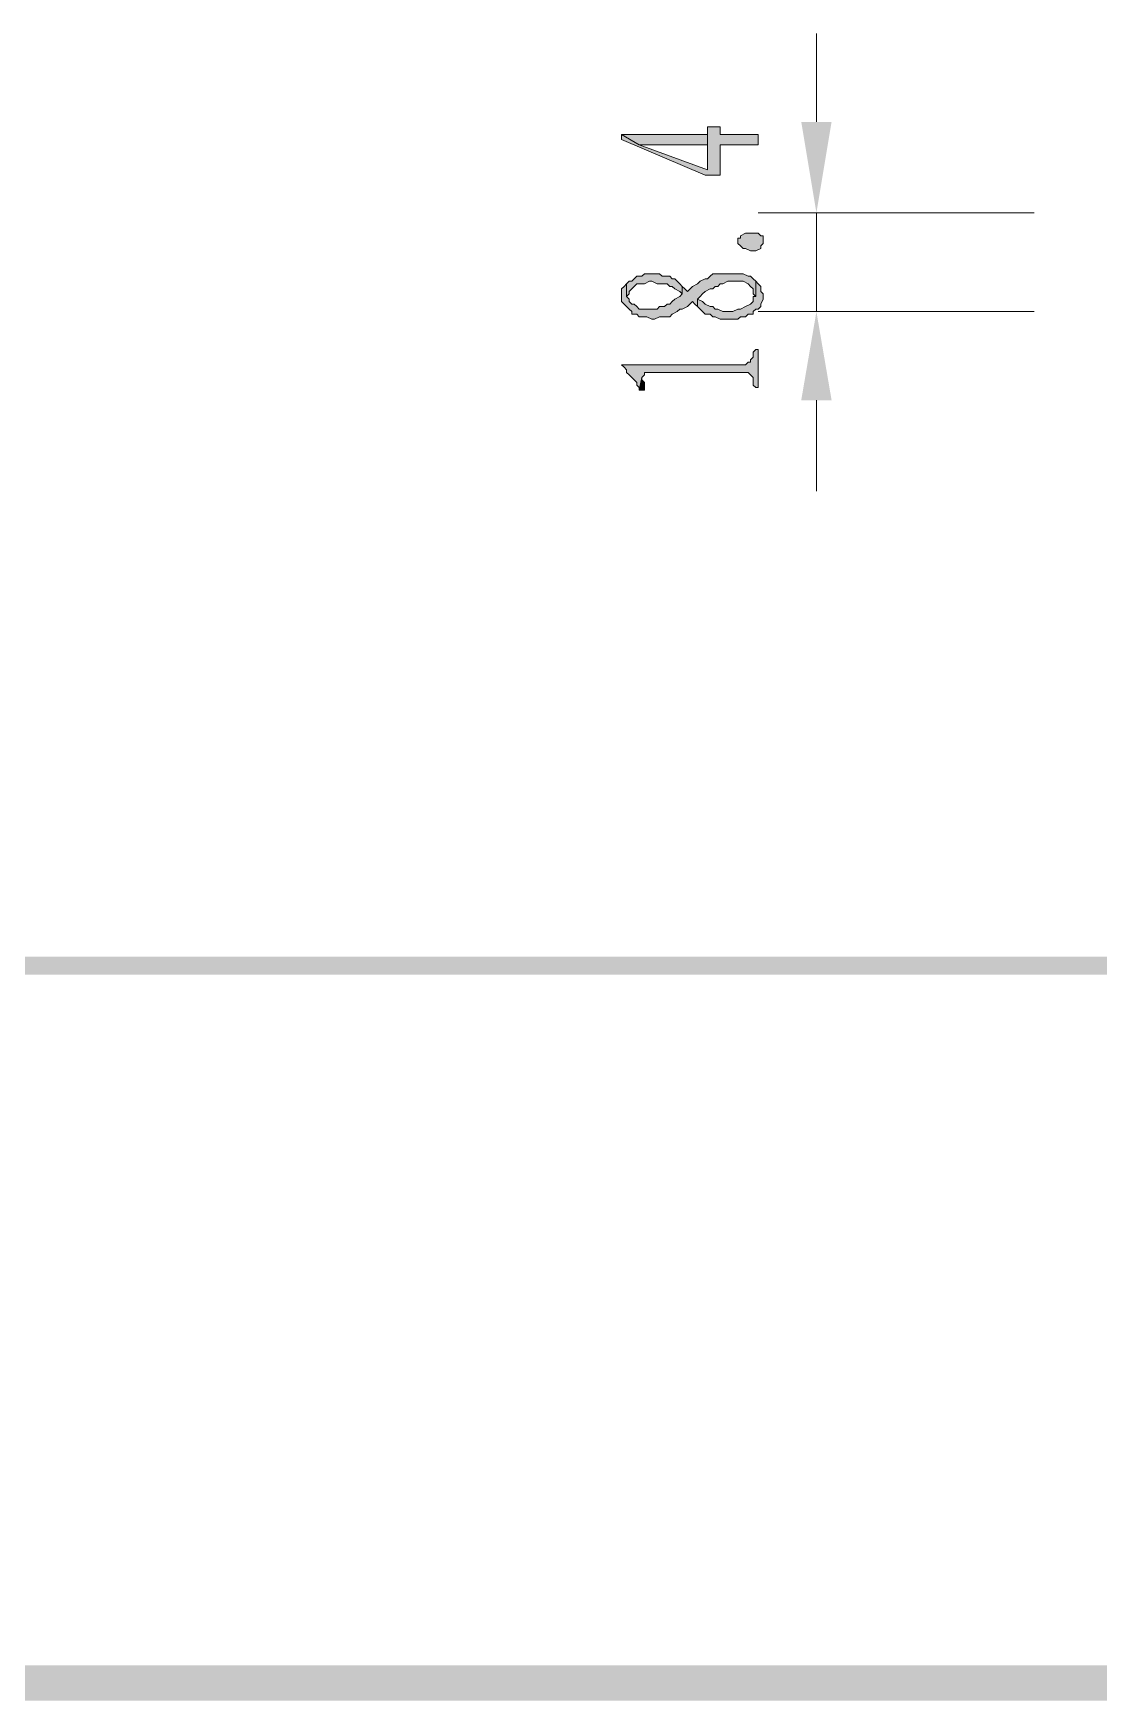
# Model space of a CAD drawing. Header units: millimetres. Extents: x 24 to 410, y 10 to 282.
# Drawn here: x 160.97 to 178.8, y 9.65 to 37.55 of the extents above; entities that cross this region are included whole.
import ezdxf

# ---------------------------------------------------------------- set-up
doc = ezdxf.new("R2010")
doc.units = ezdxf.units.MM

msp = doc.modelspace()

# ---------------------------------------------------------------- hatches: boundary and pattern name
h = msp.add_hatch(color=7)
h.dxf.hatch_style = 2
h.paths.add_polyline_path([(173.820667, 36.068), (174.328667, 36.068), (174.074667, 34.544)])
h = msp.add_hatch(color=7)
h.dxf.hatch_style = 2
h.paths.add_polyline_path([(170.815, 35.856333), (170.815, 35.771667), (172.212, 35.179), (172.466, 35.179), (172.466, 35.687), (173.101, 35.687), (173.101, 35.856333), (172.466, 35.856333), (172.466, 35.983333), (172.254333, 35.983333), (172.254333, 35.856333), (172.254333, 35.263667), (171.111333, 35.687)])
h = msp.add_hatch(color=7)
h.dxf.hatch_style = 2
h.paths.add_polyline_path([(170.815, 35.856333), (171.111333, 35.687), (172.254333, 35.687), (172.254333, 35.263667), (172.254333, 35.856333)])
h = msp.add_hatch(color=7)
h.dxf.hatch_style = 2
h.paths.add_polyline_path([(173.185667, 34.163), (173.185667, 34.036), (173.143333, 33.993667), (173.143333, 33.951333), (173.058667, 33.909), (172.974, 33.909), (172.889333, 33.951333), (172.847, 33.951333), (172.804667, 33.993667), (172.762333, 34.036), (172.762333, 34.120667), (172.804667, 34.120667), (172.804667, 34.163), (172.889333, 34.205333), (173.101, 34.205333), (173.143333, 34.163)])
h = msp.add_hatch(color=7)
h.dxf.hatch_style = 2
h.paths.add_polyline_path([(170.815, 33.189333), (170.815, 33.062333), (170.857333, 33.02), (170.899667, 32.977667), (170.942, 32.935333), (170.984333, 32.893), (170.984333, 32.850667), (171.069, 32.850667), (171.111333, 32.808333), (171.238333, 32.808333), (171.323, 32.766), (171.365333, 32.766), (171.45, 32.808333), (171.619333, 32.808333), (171.661667, 32.850667), (171.746333, 32.893), (171.788667, 32.935333), (171.831, 32.935333), (171.915667, 32.977667), (172.000333, 33.062333), (172.042667, 33.02), (172.085, 32.977667), (172.085, 33.104667), (172.127333, 33.147), (172.169667, 33.189333), (172.212, 33.231667), (172.296667, 33.274), (172.339, 33.274), (172.381333, 33.316333), (172.423667, 33.316333), (172.466, 33.358667), (172.508333, 33.358667), (172.593, 33.401), (172.847, 33.401), (172.931667, 33.358667), (172.974, 33.316333), (173.016333, 33.274), (173.016333, 33.189333), (173.058667, 33.147), (173.058667, 33.401), (173.016333, 33.443333), (172.974, 33.485667), (172.931667, 33.485667), (172.847, 33.528), (172.339, 33.528), (172.296667, 33.485667), (172.254333, 33.443333), (172.212, 33.443333), (172.127333, 33.401), (172.085, 33.358667), (172.000333, 33.316333), (171.915667, 33.231667), (171.873333, 33.274), (171.831, 33.316333), (171.831, 33.189333), (171.788667, 33.147), (171.704, 33.104667), (171.661667, 33.062333), (171.619333, 33.02), (171.577, 33.02), (171.534667, 32.977667), (171.45, 32.977667), (171.407667, 32.935333), (171.111333, 32.935333), (171.069, 32.977667), (171.026667, 33.02), (170.984333, 33.02), (170.942, 33.062333), (170.942, 33.104667), (170.899667, 33.147), (170.899667, 33.358667), (170.857333, 33.316333), (170.815, 33.274)])
h = msp.add_hatch(color=7)
h.dxf.hatch_style = 2
h.paths.add_polyline_path([(170.899667, 33.358667), (170.899667, 33.147), (170.942, 33.189333), (170.942, 33.231667), (170.984333, 33.274), (171.026667, 33.316333), (171.069, 33.358667), (171.196, 33.358667), (171.280667, 33.401), (171.323, 33.401), (171.407667, 33.358667), (171.577, 33.358667), (171.619333, 33.316333), (171.661667, 33.316333), (171.704, 33.274), (171.788667, 33.231667), (171.831, 33.189333), (171.831, 33.316333), (171.788667, 33.358667), (171.746333, 33.401), (171.704, 33.443333), (171.661667, 33.443333), (171.619333, 33.485667), (171.492333, 33.485667), (171.45, 33.528), (171.196, 33.528), (171.153667, 33.485667), (171.069, 33.485667), (171.026667, 33.443333), (170.984333, 33.401), (170.942, 33.401)])
h = msp.add_hatch(color=7)
h.dxf.hatch_style = 2
h.paths.add_polyline_path([(172.085, 32.977667), (172.127333, 32.935333), (172.169667, 32.893), (172.212, 32.850667), (172.296667, 32.850667), (172.339, 32.808333), (172.381333, 32.808333), (172.466, 32.766), (172.762333, 32.766), (172.804667, 32.808333), (172.889333, 32.808333), (172.931667, 32.850667), (173.016333, 32.850667), (173.016333, 32.893), (173.058667, 32.935333), (173.101, 32.935333), (173.143333, 32.977667), (173.143333, 33.02), (173.185667, 33.104667), (173.185667, 33.189333), (173.143333, 33.231667), (173.143333, 33.316333), (173.101, 33.358667), (173.058667, 33.401), (173.058667, 33.147), (173.016333, 33.147), (173.016333, 33.062333), (172.974, 33.02), (172.889333, 32.977667), (172.804667, 32.935333), (172.762333, 32.935333), (172.677667, 32.893), (172.508333, 32.893), (172.423667, 32.935333), (172.381333, 32.935333), (172.339, 32.977667), (172.296667, 32.977667), (172.212, 33.02), (172.169667, 33.062333), (172.085, 33.104667)])
h = msp.add_hatch(color=7)
h.dxf.hatch_style = 2
h.paths.add_polyline_path([(173.820667, 31.411333), (174.328667, 31.411333), (174.074667, 32.893)])
h = msp.add_hatch(color=7)
h.dxf.hatch_style = 2
h.paths.add_polyline_path([(170.815, 32.004), (170.857333, 31.961667), (170.899667, 31.919333), (170.899667, 31.877), (170.942, 31.834667), (170.984333, 31.792333), (171.026667, 31.75), (171.069, 31.707667), (171.069, 31.665333), (171.111333, 31.623), (171.111333, 31.580667), (171.153667, 31.792333), (171.196, 31.834667), (171.196, 31.877), (171.280667, 31.877), (172.931667, 31.877), (172.974, 31.834667), (173.016333, 31.792333), (173.016333, 31.665333), (173.058667, 31.623), (173.101, 31.623), (173.101, 32.258), (173.058667, 32.258), (173.016333, 32.215667), (173.016333, 32.131), (172.974, 32.088667), (172.974, 32.046333), (172.931667, 32.046333), (172.889333, 32.004)])
h = msp.add_hatch(color=7)
h.dxf.hatch_style = 2
h.paths.add_polyline_path([(171.111333, 31.580667), (171.196, 31.580667), (171.196, 31.623), (171.196, 31.707667), (171.153667, 31.75), (171.153667, 31.792333)])
h = msp.add_hatch(color=7)
h.dxf.hatch_style = 2
h.paths.add_polyline_path([(30.098965, 22.098), (30.098965, 21.801667), (410.082965, 22.098)])
h = msp.add_hatch(color=7)
h.dxf.hatch_style = 2
h.paths.add_polyline_path([(30.098965, 21.801667), (410.082965, 22.098), (410.082965, 21.801667)])
h = msp.add_hatch(color=7)
h.dxf.hatch_style = 2
h.paths.add_polyline_path([(30.395333, 10.244667), (29.802667, 9.652), (409.786667, 10.244667)])
h = msp.add_hatch(color=7)
h.dxf.hatch_style = 2
h.paths.add_polyline_path([(29.802667, 9.652), (409.786667, 10.244667), (410.379333, 9.652)])

# ---------------------------------------------------------------- linework, layer by layer
at = {"color": 7, "lineweight": 0}
for points in [[(174.074667, 36.068), (174.074667, 37.549667)], [(177.715333, 34.544), (173.101, 34.544)], [(174.074667, 34.544), (174.074667, 32.893)], [(177.715333, 32.893), (173.101, 32.893)], [(174.074667, 31.411333), (174.074667, 29.887333)]]:
    msp.add_lwpolyline(points, dxfattribs=at)
for points in [[(170.815, 35.856333), (170.815, 35.771667), (172.212, 35.179), (172.466, 35.179), (172.466, 35.687), (173.101, 35.687), (173.101, 35.856333), (172.466, 35.856333), (172.466, 35.983333), (172.254333, 35.983333), (172.254333, 35.856333), (172.254333, 35.263667), (171.111333, 35.687)], [(170.815, 35.856333), (171.111333, 35.687), (172.254333, 35.687), (172.254333, 35.263667), (172.254333, 35.856333)], [(173.185667, 34.163), (173.185667, 34.036), (173.143333, 33.993667), (173.143333, 33.951333), (173.058667, 33.909), (172.974, 33.909), (172.889333, 33.951333), (172.847, 33.951333), (172.804667, 33.993667), (172.762333, 34.036), (172.762333, 34.120667), (172.804667, 34.120667), (172.804667, 34.163), (172.889333, 34.205333), (173.101, 34.205333), (173.143333, 34.163)], [(170.815, 33.189333), (170.815, 33.062333), (170.857333, 33.02), (170.899667, 32.977667), (170.942, 32.935333), (170.984333, 32.893), (170.984333, 32.850667), (171.069, 32.850667), (171.111333, 32.808333), (171.238333, 32.808333), (171.323, 32.766), (171.365333, 32.766), (171.45, 32.808333), (171.619333, 32.808333), (171.661667, 32.850667), (171.746333, 32.893), (171.788667, 32.935333), (171.831, 32.935333), (171.915667, 32.977667), (172.000333, 33.062333), (172.042667, 33.02), (172.085, 32.977667), (172.085, 33.104667), (172.127333, 33.147), (172.169667, 33.189333), (172.212, 33.231667), (172.296667, 33.274), (172.339, 33.274), (172.381333, 33.316333), (172.423667, 33.316333), (172.466, 33.358667), (172.508333, 33.358667), (172.593, 33.401), (172.847, 33.401), (172.931667, 33.358667), (172.974, 33.316333), (173.016333, 33.274), (173.016333, 33.189333), (173.058667, 33.147), (173.058667, 33.401), (173.016333, 33.443333), (172.974, 33.485667), (172.931667, 33.485667), (172.847, 33.528), (172.339, 33.528), (172.296667, 33.485667), (172.254333, 33.443333), (172.212, 33.443333), (172.127333, 33.401), (172.085, 33.358667), (172.000333, 33.316333), (171.915667, 33.231667), (171.873333, 33.274), (171.831, 33.316333), (171.831, 33.189333), (171.788667, 33.147), (171.704, 33.104667), (171.661667, 33.062333), (171.619333, 33.02), (171.577, 33.02), (171.534667, 32.977667), (171.45, 32.977667), (171.407667, 32.935333), (171.111333, 32.935333), (171.069, 32.977667), (171.026667, 33.02), (170.984333, 33.02), (170.942, 33.062333), (170.942, 33.104667), (170.899667, 33.147), (170.899667, 33.358667), (170.857333, 33.316333), (170.815, 33.274)], [(170.899667, 33.358667), (170.899667, 33.147), (170.942, 33.189333), (170.942, 33.231667), (170.984333, 33.274), (171.026667, 33.316333), (171.069, 33.358667), (171.196, 33.358667), (171.280667, 33.401), (171.323, 33.401), (171.407667, 33.358667), (171.577, 33.358667), (171.619333, 33.316333), (171.661667, 33.316333), (171.704, 33.274), (171.788667, 33.231667), (171.831, 33.189333), (171.831, 33.316333), (171.788667, 33.358667), (171.746333, 33.401), (171.704, 33.443333), (171.661667, 33.443333), (171.619333, 33.485667), (171.492333, 33.485667), (171.45, 33.528), (171.196, 33.528), (171.153667, 33.485667), (171.069, 33.485667), (171.026667, 33.443333), (170.984333, 33.401), (170.942, 33.401)], [(172.085, 32.977667), (172.127333, 32.935333), (172.169667, 32.893), (172.212, 32.850667), (172.296667, 32.850667), (172.339, 32.808333), (172.381333, 32.808333), (172.466, 32.766), (172.762333, 32.766), (172.804667, 32.808333), (172.889333, 32.808333), (172.931667, 32.850667), (173.016333, 32.850667), (173.016333, 32.893), (173.058667, 32.935333), (173.101, 32.935333), (173.143333, 32.977667), (173.143333, 33.02), (173.185667, 33.104667), (173.185667, 33.189333), (173.143333, 33.231667), (173.143333, 33.316333), (173.101, 33.358667), (173.058667, 33.401), (173.058667, 33.147), (173.016333, 33.147), (173.016333, 33.062333), (172.974, 33.02), (172.889333, 32.977667), (172.804667, 32.935333), (172.762333, 32.935333), (172.677667, 32.893), (172.508333, 32.893), (172.423667, 32.935333), (172.381333, 32.935333), (172.339, 32.977667), (172.296667, 32.977667), (172.212, 33.02), (172.169667, 33.062333), (172.085, 33.104667)], [(170.815, 32.004), (170.857333, 31.961667), (170.899667, 31.919333), (170.899667, 31.877), (170.942, 31.834667), (170.984333, 31.792333), (171.026667, 31.75), (171.069, 31.707667), (171.069, 31.665333), (171.111333, 31.623), (171.111333, 31.580667), (171.153667, 31.792333), (171.196, 31.834667), (171.196, 31.877), (171.280667, 31.877), (172.931667, 31.877), (172.974, 31.834667), (173.016333, 31.792333), (173.016333, 31.665333), (173.058667, 31.623), (173.101, 31.623), (173.101, 32.258), (173.058667, 32.258), (173.016333, 32.215667), (173.016333, 32.131), (172.974, 32.088667), (172.974, 32.046333), (172.931667, 32.046333), (172.889333, 32.004)], [(171.111333, 31.580667), (171.196, 31.580667), (171.196, 31.623), (171.196, 31.707667), (171.153667, 31.75), (171.153667, 31.792333)]]:
    msp.add_lwpolyline(points, close=True, dxfattribs=at)

doc.saveas('drawing.dxf')
